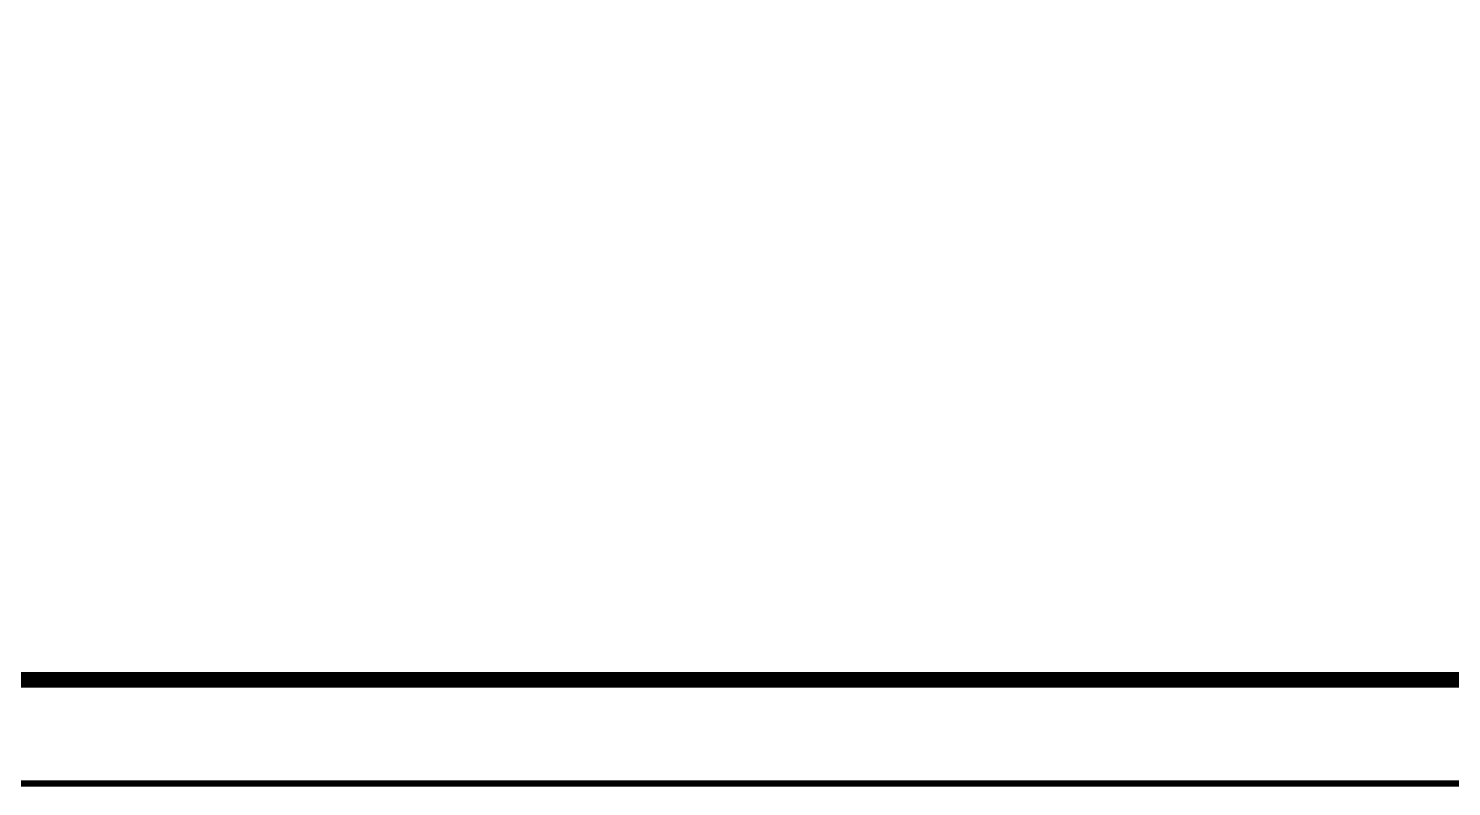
# Model space of a CAD drawing. Header units: inches. Extents: x 0 to 841, y 0 to 594.
# Drawn here: x 48.5 to 116.9, y -0.1 to 36.3 of the extents above; entities that cross this region are included whole.
import ezdxf

# ---------------------------------------------------------------- set-up
doc = ezdxf.new("R2010")
doc.units = ezdxf.units.IN
doc.layers.add('Sheet', color=255, linetype='Continuous')

msp = doc.modelspace()

# ---------------------------------------------------------------- linework, layer by layer
at = {"layer": 'Sheet'}
for points in [[(0.045, 594, 0.3, 0.3, 0), (841, 594, 0.3, 0.3, 0), (841, 0, 0.3, 0.3, 0), (0.045, 0, 0.3, 0.3, 0), (0.045, 594, 0.3, 0.3, 0)], [(0.045, 594, 0.3, 0.3, 0), (841, 594, 0.3, 0.3, 0), (841, 0, 0.3, 0.3, 0), (0.045, 0, 0.3, 0.3, 0), (0.045, 594, 0.3, 0.3, 0)], [(0.045, 594, 0.0991, 0.0991, 0), (0.045, 0, 0.0991, 0.0991, 0), (841, 0, 0.0991, 0.0991, 0), (841, 594, 0.0991, 0.0991, 0), (0.045, 594, 0.0991, 0.0991, 0), (0.045, 594, 0.0991, 0.0991, 0)], [(0.045, 594, 0.0991, 0.0991, 0), (0.045, 0, 0.0991, 0.0991, 0), (841, 0, 0.0991, 0.0991, 0), (841, 594, 0.0991, 0.0991, 0), (0.045, 594, 0.0991, 0.0991, 0), (0.045, 594, 0.0991, 0.0991, 0)], [(20.032, 588.969, 0.749, 0.749, 0), (836.014, 588.969, 0.749, 0.749, 0), (836.014, 4.986, 0.749, 0.749, 0), (20.032, 4.986, 0.749, 0.749, 0), (20.032, 588.969, 0.749, 0.749, 0)]]:
    msp.add_lwpolyline(points, format="xyseb", close=True, dxfattribs=at)

doc.saveas('drawing.dxf')
